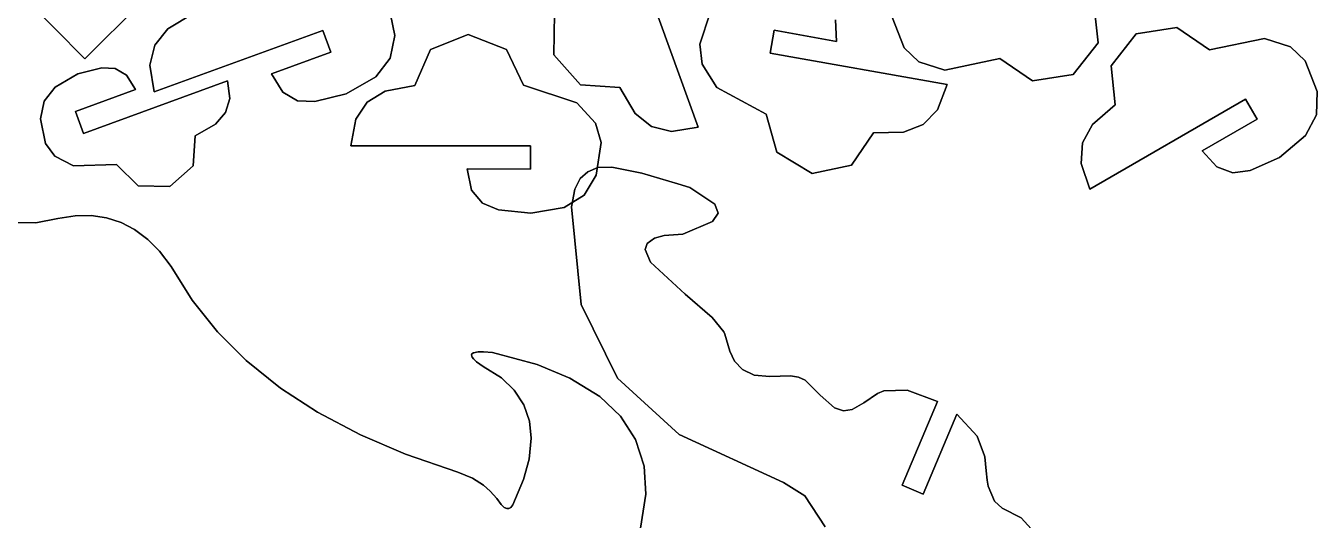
# Model space of a CAD drawing. Extents: x -1 to 600, y 1 to 926.
# Drawn here: x 434.5 to 591.2, y 556.4 to 616.3 of the extents above; entities that cross this region are included whole.
import ezdxf

# ---------------------------------------------------------------- set-up
doc = ezdxf.new("R2010")
doc.units = 0
doc.layers.add('EXPLORER_DEFAULT', color=253, linetype='CONTINUOUS')

# ---------------------------------------------------------------- blocks, each defined once
blk = doc.blocks.new('A_MODEL_SPACE')
at = {"layer": 'EXPLORER_DEFAULT'}
for p, q in [((429.247162, 624.833496), (441.679993, 612.307922)), ((441.679993, 612.307922), (429.247162, 624.833496)), ((508.620697, 624.484497), (516.087646, 603.999756)), ((516.087646, 603.999756), (508.620697, 624.484497)), ((441.679993, 612.307922), (448.419312, 618.976562)), ((448.419312, 618.976562), (441.679993, 612.307922)), ((478.477386, 619.039307), (479.276581, 615.128296)), ((479.276581, 615.128296), (478.477386, 619.039307)), ((564.080444, 618.945129), (564.596008, 614.225342)), ((564.596008, 614.225342), (564.080444, 618.945129)), ((451.740601, 615.916382), (454.881012, 617.809204)), ((454.881012, 617.809204), (451.740601, 615.916382)), ((498.552338, 612.775757), (498.656586, 617.768372)), ((498.656586, 617.768372), (498.552338, 612.775757)), ((516.279236, 614.071289), (517.542664, 617.85791)), ((517.542664, 617.85791), (516.279236, 614.071289)), ((541.056152, 613.636292), (539.589966, 617.349121)), ((539.589966, 617.349121), (541.056152, 613.636292)), ((470.555878, 615.740356), (450.071106, 608.273376)), ((450.071106, 608.273376), (470.555878, 615.740356)), ((450.156464, 613.941101), (451.740601, 615.916382)), ((451.740601, 615.916382), (450.156464, 613.941101)), ((471.523712, 613.093262), (470.555878, 615.740356)), ((470.555878, 615.740356), (471.523712, 613.093262)), ((525.274292, 615.743896), (524.78894, 612.967529)), ((524.78894, 612.967529), (525.274292, 615.743896)), ((532.842834, 614.404053), (525.274292, 615.743896)), ((525.274292, 615.743896), (532.842834, 614.404053)), ((532.744446, 617.034119), (532.842834, 614.404053)), ((532.842834, 614.404053), (532.744446, 617.034119)), ((569.185425, 615.301208), (574.120361, 616.065552)), ((574.120361, 616.065552), (569.185425, 615.301208)), ((574.120361, 616.065552), (578.083618, 613.366089)), ((578.083618, 613.366089), (574.120361, 616.065552)), ((479.276581, 615.128296), (478.718445, 612.360474)), ((478.718445, 612.360474), (479.276581, 615.128296)), ((483.613617, 613.407532), (488.163086, 615.222839)), ((488.163086, 615.222839), (483.613617, 613.407532)), ((488.163086, 615.222839), (492.81897, 613.417297)), ((492.81897, 613.417297), (488.163086, 615.222839)), ((516.539978, 611.638855), (516.279236, 614.071289)), ((516.279236, 614.071289), (516.539978, 611.638855)), ((564.596008, 614.225342), (561.56366, 610.378479)), ((561.56366, 610.378479), (564.596008, 614.225342)), ((566.153137, 611.454407), (569.185425, 615.301208)), ((569.185425, 615.301208), (566.153137, 611.454407)), ((578.083618, 613.366089), (584.751709, 614.746765)), ((584.751709, 614.746765), (578.083618, 613.366089)), ((584.751709, 614.746765), (587.929688, 613.739197)), ((587.929688, 613.739197), (584.751709, 614.746765)), ((449.559875, 611.514893), (450.156464, 613.941101)), ((450.156464, 613.941101), (449.559875, 611.514893)), ((464.299255, 610.46936), (471.523712, 613.093262)), ((471.523712, 613.093262), (464.299255, 610.46936)), ((481.700165, 609.062256), (483.613617, 613.407532)), ((483.613617, 613.407532), (481.700165, 609.062256)), ((492.81897, 613.417297), (494.901581, 609.097839)), ((494.901581, 609.097839), (492.81897, 613.417297)), ((501.814148, 609.121521), (498.552338, 612.775757)), ((498.552338, 612.775757), (501.814148, 609.121521)), ((524.78894, 612.967529), (546.262756, 609.191711)), ((546.262756, 609.191711), (524.78894, 612.967529)), ((542.819397, 611.940552), (541.056152, 613.636292)), ((541.056152, 613.636292), (542.819397, 611.940552)), ((587.929688, 613.739197), (589.692993, 612.043457)), ((589.692993, 612.043457), (587.929688, 613.739197)), ((440.818634, 610.459412), (443.742462, 611.191223)), ((443.742462, 611.191223), (440.818634, 610.459412)), ((443.742462, 611.191223), (445.36731, 611.100647)), ((445.36731, 611.100647), (443.742462, 611.191223)), ((445.36731, 611.100647), (446.734222, 610.305115)), ((446.734222, 610.305115), (445.36731, 611.100647)), ((450.071106, 608.273376), (449.559875, 611.514893)), ((449.559875, 611.514893), (450.071106, 608.273376)), ((478.718445, 612.360474), (476.972107, 610.124756)), ((476.972107, 610.124756), (478.718445, 612.360474)), ((518.326782, 608.82428), (516.539978, 611.638855)), ((516.539978, 611.638855), (518.326782, 608.82428)), ((545.997437, 610.932983), (542.819397, 611.940552)), ((542.819397, 611.940552), (545.997437, 610.932983)), ((552.665466, 612.31366), (545.997437, 610.932983)), ((545.997437, 610.932983), (552.665466, 612.31366)), ((556.628784, 609.614197), (552.665466, 612.31366)), ((552.665466, 612.31366), (556.628784, 609.614197)), ((566.66864, 606.734558), (566.153137, 611.454407)), ((566.153137, 611.454407), (566.66864, 606.734558)), ((589.692993, 612.043457), (591.15918, 608.330627)), ((591.15918, 608.330627), (589.692993, 612.043457)), ((438.065125, 608.875183), (440.818634, 610.459412)), ((440.818634, 610.459412), (438.065125, 608.875183)), ((441.526794, 603.262451), (458.98822, 609.626404)), ((458.98822, 609.626404), (441.526794, 603.262451)), ((446.734222, 610.305115), (447.827118, 608.553894)), ((447.827118, 608.553894), (446.734222, 610.305115)), ((458.98822, 609.626404), (459.268127, 607.486267)), ((459.268127, 607.486267), (458.98822, 609.626404)), ((465.699524, 608.240784), (464.299255, 610.46936)), ((464.299255, 610.46936), (465.699524, 608.240784)), ((476.972107, 610.124756), (473.389984, 608.063782)), ((473.389984, 608.063782), (476.972107, 610.124756)), ((561.56366, 610.378479), (556.628784, 609.614197)), ((556.628784, 609.614197), (561.56366, 610.378479)), ((436.722717, 607.156616), (438.065125, 608.875183)), ((438.065125, 608.875183), (436.722717, 607.156616)), ((447.827118, 608.553894), (440.558807, 605.91272)), ((440.558807, 605.91272), (447.827118, 608.553894)), ((467.475922, 607.220398), (465.699524, 608.240784)), ((465.699524, 608.240784), (467.475922, 607.220398)), ((473.389984, 608.063782), (469.591309, 607.109741)), ((469.591309, 607.109741), (473.389984, 608.063782)), ((475.937561, 607.043335), (478.101746, 608.357666)), ((478.101746, 608.357666), (475.937561, 607.043335)), ((478.101746, 608.357666), (481.700165, 609.062256)), ((481.700165, 609.062256), (478.101746, 608.357666)), ((494.901581, 609.097839), (501.366638, 606.959534)), ((501.366638, 606.959534), (494.901581, 609.097839)), ((506.551819, 608.809631), (501.814148, 609.121521)), ((501.814148, 609.121521), (506.551819, 608.809631)), ((508.444641, 605.669189), (506.551819, 608.809631)), ((506.551819, 608.809631), (508.444641, 605.669189)), ((524.322327, 605.595764), (518.326782, 608.82428)), ((518.326782, 608.82428), (524.322327, 605.595764)), ((546.262756, 609.191711), (545.084717, 606.128845)), ((545.084717, 606.128845), (546.262756, 609.191711)), ((591.15918, 608.330627), (591.090149, 605.507935)), ((591.090149, 605.507935), (591.15918, 608.330627)), ((436.293671, 605.028992), (436.722717, 607.156616)), ((436.722717, 607.156616), (436.293671, 605.028992)), ((459.268127, 607.486267), (458.739197, 605.773621)), ((458.739197, 605.773621), (459.268127, 607.486267)), ((469.591309, 607.109741), (467.475922, 607.220398)), ((467.475922, 607.220398), (469.591309, 607.109741)), ((474.54715, 604.967529), (475.937561, 607.043335)), ((475.937561, 607.043335), (474.54715, 604.967529)), ((501.366638, 606.959534), (503.615051, 604.497925)), ((503.615051, 604.497925), (501.366638, 606.959534)), ((582.464661, 607.419067), (563.587708, 596.508423)), ((563.587708, 596.508423), (582.464661, 607.419067)), ((563.904663, 604.325195), (566.66864, 606.734558)), ((566.66864, 606.734558), (563.904663, 604.325195)), ((583.877441, 604.980225), (582.464661, 607.419067)), ((582.464661, 607.419067), (583.877441, 604.980225)), ((436.90802, 602.022644), (436.293671, 605.028992)), ((436.293671, 605.028992), (436.90802, 602.022644)), ((440.558807, 605.91272), (441.526794, 603.262451)), ((441.526794, 603.262451), (440.558807, 605.91272)), ((458.739197, 605.773621), (457.507477, 604.391235)), ((457.507477, 604.391235), (458.739197, 605.773621)), ((473.918915, 601.746643), (474.54715, 604.967529)), ((474.54715, 604.967529), (473.918915, 601.746643)), ((510.419922, 604.085083), (508.444641, 605.669189)), ((508.444641, 605.669189), (510.419922, 604.085083)), ((525.62323, 600.980286), (524.322327, 605.595764)), ((524.322327, 605.595764), (525.62323, 600.980286)), ((545.084717, 606.128845), (543.35498, 604.325989)), ((543.35498, 604.325989), (545.084717, 606.128845)), ((577.218384, 601.141663), (583.877441, 604.980225)), ((583.877441, 604.980225), (577.218384, 601.141663)), ((591.090149, 605.507935), (589.758545, 603.00293)), ((589.758545, 603.00293), (591.090149, 605.507935)), ((457.507477, 604.391235), (455.046356, 602.968201)), ((455.046356, 602.968201), (457.507477, 604.391235)), ((503.615051, 604.497925), (504.29422, 602.147766)), ((504.29422, 602.147766), (503.615051, 604.497925)), ((512.84613, 603.488464), (510.419922, 604.085083)), ((510.419922, 604.085083), (512.84613, 603.488464)), ((516.087646, 603.999756), (512.84613, 603.488464)), ((512.84613, 603.488464), (516.087646, 603.999756)), ((537.329346, 603.338379), (534.69043, 599.391418)), ((534.69043, 599.391418), (537.329346, 603.338379)), ((540.995422, 603.40741), (537.329346, 603.338379)), ((537.329346, 603.338379), (540.995422, 603.40741)), ((543.35498, 604.325989), (540.995422, 603.40741)), ((540.995422, 603.40741), (543.35498, 604.325989)), ((562.687561, 602.104858), (563.904663, 604.325195)), ((563.904663, 604.325195), (562.687561, 602.104858)), ((438.016479, 600.503601), (436.90802, 602.022644)), ((436.90802, 602.022644), (438.016479, 600.503601)), ((455.046356, 602.968201), (454.80661, 599.326416)), ((454.80661, 599.326416), (455.046356, 602.968201)), ((495.722137, 601.75708), (473.918915, 601.746643)), ((473.918915, 601.746643), (495.722137, 601.75708)), ((495.726257, 598.938599), (495.722137, 601.75708)), ((495.722137, 601.75708), (495.726257, 598.938599)), ((504.29422, 602.147766), (503.70755, 598.199219)), ((503.70755, 598.199219), (504.29422, 602.147766)), ((562.521362, 599.611877), (562.687561, 602.104858)), ((562.687561, 602.104858), (562.521362, 599.611877)), ((589.758545, 603.00293), (586.588745, 600.351257)), ((586.588745, 600.351257), (589.758545, 603.00293)), ((440.28775, 599.31665), (438.016479, 600.503601)), ((438.016479, 600.503601), (440.28775, 599.31665)), ((529.894836, 598.393677), (525.62323, 600.980286)), ((525.62323, 600.980286), (529.894836, 598.393677)), ((578.984375, 599.190186), (577.218384, 601.141663)), ((577.218384, 601.141663), (578.984375, 599.190186)), ((586.588745, 600.351257), (583.013428, 598.752075)), ((583.013428, 598.752075), (586.588745, 600.351257)), ((445.519867, 599.471741), (440.28775, 599.31665)), ((440.28775, 599.31665), (445.519867, 599.471741)), ((448.159821, 596.89917), (445.519867, 599.471741)), ((445.519867, 599.471741), (448.159821, 596.89917)), ((454.80661, 599.326416), (451.99762, 596.819031)), ((451.99762, 596.819031), (454.80661, 599.326416)), ((488.040039, 598.943848), (495.726257, 598.938599)), ((495.726257, 598.938599), (488.040039, 598.943848)), ((488.593658, 596.370789), (488.040039, 598.943848)), ((488.040039, 598.943848), (488.593658, 596.370789)), ((501.77066, 597.781494), (502.681, 598.617126)), ((502.681, 598.617126), (501.77066, 597.781494)), ((502.681, 598.617126), (503.905792, 599.106812)), ((503.905792, 599.106812), (502.681, 598.617126)), ((503.905792, 599.106812), (505.579956, 599.17218)), ((505.579956, 599.17218), (503.905792, 599.106812)), ((505.579956, 599.17218), (509.243927, 598.424561)), ((509.243927, 598.424561), (505.579956, 599.17218)), ((509.243927, 598.424561), (513.603149, 597.163879)), ((513.603149, 597.163879), (509.243927, 598.424561)), ((534.69043, 599.391418), (529.894836, 598.393677)), ((529.894836, 598.393677), (534.69043, 599.391418)), ((563.587708, 596.508423), (562.521362, 599.611877)), ((562.521362, 599.611877), (563.587708, 596.508423)), ((580.91095, 598.493713), (578.984375, 599.190186)), ((578.984375, 599.190186), (580.91095, 598.493713)), ((583.013428, 598.752075), (580.91095, 598.493713)), ((580.91095, 598.493713), (583.013428, 598.752075)), ((451.99762, 596.819031), (448.159821, 596.89917)), ((448.159821, 596.89917), (451.99762, 596.819031)), ((501.116516, 596.489746), (501.77066, 597.781494)), ((501.77066, 597.781494), (501.116516, 596.489746)), ((503.70755, 598.199219), (502.23645, 595.789246)), ((502.23645, 595.789246), (503.70755, 598.199219)), ((513.603149, 597.163879), (515.044434, 596.708923)), ((515.044434, 596.708923), (513.603149, 597.163879)), ((489.91391, 594.804321), (488.593658, 596.370789)), ((488.593658, 596.370789), (489.91391, 594.804321)), ((502.23645, 595.789246), (499.83075, 594.285645)), ((499.83075, 594.285645), (502.23645, 595.789246)), ((500.720367, 594.343079), (501.116516, 596.489746)), ((501.116516, 596.489746), (500.720367, 594.343079)), ((515.044434, 596.708923), (518.104248, 594.687683)), ((518.104248, 594.687683), (515.044434, 596.708923)), ((491.863892, 593.976868), (489.91391, 594.804321)), ((489.91391, 594.804321), (491.863892, 593.976868)), ((495.759796, 593.574158), (491.863892, 593.976868)), ((491.863892, 593.976868), (495.759796, 593.574158)), ((499.83075, 594.285645), (495.759796, 593.574158)), ((495.759796, 593.574158), (499.83075, 594.285645)), ((501.865479, 582.544556), (500.720367, 594.343079)), ((500.720367, 594.343079), (501.865479, 582.544556)), ((518.104248, 594.687683), (518.499573, 593.593811)), ((518.499573, 593.593811), (518.104248, 594.687683)), ((435.72406, 592.437866), (432.412079, 592.477234)), ((432.412079, 592.477234), (435.72406, 592.437866)), ((438.379089, 592.934326), (435.72406, 592.437866)), ((435.72406, 592.437866), (438.379089, 592.934326)), ((440.512726, 593.278992), (438.379089, 592.934326)), ((438.379089, 592.934326), (440.512726, 593.278992)), ((442.421753, 593.309937), (440.512726, 593.278992)), ((440.512726, 593.278992), (442.421753, 593.309937)), ((444.306732, 593.037842), (442.421753, 593.309937)), ((442.421753, 593.309937), (444.306732, 593.037842)), ((446.064545, 592.470703), (444.306732, 593.037842)), ((444.306732, 593.037842), (446.064545, 592.470703)), ((447.703308, 591.615051), (446.064545, 592.470703)), ((446.064545, 592.470703), (447.703308, 591.615051)), ((517.827698, 592.584229), (514.224426, 591.031738)), ((514.224426, 591.031738), (517.827698, 592.584229)), ((518.499573, 593.593811), (517.827698, 592.584229)), ((517.827698, 592.584229), (518.499573, 593.593811)), ((449.307434, 590.416748), (447.703308, 591.615051)), ((447.703308, 591.615051), (449.307434, 590.416748)), ((510.768585, 590.557068), (509.903442, 589.918457)), ((509.903442, 589.918457), (510.768585, 590.557068)), ((511.938843, 590.868103), (510.768585, 590.557068)), ((510.768585, 590.557068), (511.938843, 590.868103)), ((514.224426, 591.031738), (511.938843, 590.868103)), ((511.938843, 590.868103), (514.224426, 591.031738)), ((450.725708, 588.994568), (449.307434, 590.416748)), ((449.307434, 590.416748), (450.725708, 588.994568)), ((452.150452, 587.147949), (450.725708, 588.994568)), ((450.725708, 588.994568), (452.150452, 587.147949)), ((509.903442, 589.918457), (509.660797, 589.192932)), ((509.660797, 589.192932), (509.903442, 589.918457)), ((509.660797, 589.192932), (510.274872, 587.669922)), ((510.274872, 587.669922), (509.660797, 589.192932)), ((510.274872, 587.669922), (514.48938, 583.796326)), ((514.48938, 583.796326), (510.274872, 587.669922)), ((454.676819, 583.061157), (452.150452, 587.147949)), ((452.150452, 587.147949), (454.676819, 583.061157)), ((457.752594, 579.205261), (454.676819, 583.061157)), ((454.676819, 583.061157), (457.752594, 579.205261)), ((514.48938, 583.796326), (517.78656, 580.969543)), ((517.78656, 580.969543), (514.48938, 583.796326)), ((506.288361, 573.596069), (501.865479, 582.544556)), ((501.865479, 582.544556), (506.288361, 573.596069)), ((517.78656, 580.969543), (519.201782, 579.231323)), ((519.201782, 579.231323), (517.78656, 580.969543)), ((461.253601, 575.724976), (457.752594, 579.205261)), ((457.752594, 579.205261), (461.253601, 575.724976)), ((519.201782, 579.231323), (519.323975, 578.93396)), ((519.323975, 578.93396), (519.201782, 579.231323)), ((519.323975, 578.93396), (519.90686, 576.861389)), ((519.90686, 576.861389), (519.323975, 578.93396)), ((488.621857, 576.535889), (488.583374, 576.42572)), ((488.583374, 576.42572), (488.621857, 576.535889)), ((488.805481, 576.67572), (488.621857, 576.535889)), ((488.621857, 576.535889), (488.805481, 576.67572)), ((489.390747, 576.791687), (488.805481, 576.67572)), ((488.805481, 576.67572), (489.390747, 576.791687)), ((490.016937, 576.799255), (489.390747, 576.791687)), ((489.390747, 576.791687), (490.016937, 576.799255)), ((491.129608, 576.711975), (490.016937, 576.799255)), ((490.016937, 576.799255), (491.129608, 576.711975)), ((496.542358, 575.236755), (491.129608, 576.711975)), ((491.129608, 576.711975), (496.542358, 575.236755)), ((519.90686, 576.861389), (520.46759, 575.661682)), ((520.46759, 575.661682), (519.90686, 576.861389)), ((465.412842, 572.398987), (461.253601, 575.724976)), ((461.253601, 575.724976), (465.412842, 572.398987)), ((488.583374, 576.42572), (488.601135, 576.282227)), ((488.601135, 576.282227), (488.583374, 576.42572)), ((488.601135, 576.282227), (488.668488, 576.14447)), ((488.668488, 576.14447), (488.601135, 576.282227)), ((488.668488, 576.14447), (488.822937, 575.944702)), ((488.822937, 575.944702), (488.668488, 576.14447)), ((488.822937, 575.944702), (489.193665, 575.597473)), ((489.193665, 575.597473), (488.822937, 575.944702)), ((489.193665, 575.597473), (489.993958, 575.018066)), ((489.993958, 575.018066), (489.193665, 575.597473)), ((489.993958, 575.018066), (492.209747, 573.623779)), ((492.209747, 573.623779), (489.993958, 575.018066)), ((500.522247, 573.599365), (496.542358, 575.236755)), ((496.542358, 575.236755), (500.522247, 573.599365)), ((520.46759, 575.661682), (521.466919, 574.654175)), ((521.466919, 574.654175), (520.46759, 575.661682)), ((492.209747, 573.623779), (493.761597, 572.155762)), ((493.761597, 572.155762), (492.209747, 573.623779)), ((504.156738, 571.362488), (500.522247, 573.599365)), ((500.522247, 573.599365), (504.156738, 571.362488)), ((513.779968, 566.786133), (506.288361, 573.596069)), ((506.288361, 573.596069), (513.779968, 566.786133)), ((521.466919, 574.654175), (522.875854, 573.983765)), ((522.875854, 573.983765), (521.466919, 574.654175)), ((522.875854, 573.983765), (524.749878, 573.820374)), ((524.749878, 573.820374), (522.875854, 573.983765)), ((524.749878, 573.820374), (527.262878, 573.88385)), ((527.262878, 573.88385), (524.749878, 573.820374)), ((527.262878, 573.88385), (528.24469, 573.735596)), ((528.24469, 573.735596), (527.262878, 573.88385)), ((528.24469, 573.735596), (529.050598, 573.341614)), ((529.050598, 573.341614), (528.24469, 573.735596)), ((529.050598, 573.341614), (530.851868, 571.556213)), ((530.851868, 571.556213), (529.050598, 573.341614)), ((469.885956, 569.497681), (465.412842, 572.398987)), ((465.412842, 572.398987), (469.885956, 569.497681)), ((493.761597, 572.155762), (494.928284, 570.385498)), ((494.928284, 570.385498), (493.761597, 572.155762)), ((537.816101, 571.747498), (538.588562, 572.078369)), ((538.588562, 572.078369), (537.816101, 571.747498)), ((538.588562, 572.078369), (541.44165, 572.15979)), ((541.44165, 572.15979), (538.588562, 572.078369)), ((541.44165, 572.15979), (545.098267, 570.782471)), ((545.098267, 570.782471), (541.44165, 572.15979)), ((494.928284, 570.385498), (495.618652, 568.409973)), ((495.618652, 568.409973), (494.928284, 570.385498)), ((506.646912, 569.012329), (504.156738, 571.362488)), ((504.156738, 571.362488), (506.646912, 569.012329)), ((530.851868, 571.556213), (532.595337, 569.997131)), ((532.595337, 569.997131), (530.851868, 571.556213)), ((534.734863, 569.802734), (536.152405, 570.610352)), ((536.152405, 570.610352), (534.734863, 569.802734)), ((536.152405, 570.610352), (537.816101, 571.747498)), ((537.816101, 571.747498), (536.152405, 570.610352)), ((545.098267, 570.782471), (540.836487, 560.626831)), ((540.836487, 560.626831), (545.098267, 570.782471)), ((475.131195, 566.729065), (469.885956, 569.497681)), ((469.885956, 569.497681), (475.131195, 566.729065)), ((508.479706, 566.156311), (506.646912, 569.012329)), ((506.646912, 569.012329), (508.479706, 566.156311)), ((532.595337, 569.997131), (533.700562, 569.634094)), ((533.700562, 569.634094), (532.595337, 569.997131)), ((533.700562, 569.634094), (534.734863, 569.802734)), ((534.734863, 569.802734), (533.700562, 569.634094)), ((543.378662, 559.557983), (547.43573, 569.230957)), ((547.43573, 569.230957), (543.378662, 559.557983)), ((547.43573, 569.230957), (549.925049, 566.593201)), ((549.925049, 566.593201), (547.43573, 569.230957)), ((495.618652, 568.409973), (495.829498, 566.31427)), ((495.829498, 566.31427), (495.618652, 568.409973)), ((480.586761, 564.388062), (475.131195, 566.729065)), ((475.131195, 566.729065), (480.586761, 564.388062)), ((495.829498, 566.31427), (495.565155, 563.78064)), ((495.565155, 563.78064), (495.829498, 566.31427)), ((509.503632, 562.950745), (508.479706, 566.156311)), ((508.479706, 566.156311), (509.503632, 562.950745)), ((526.405457, 560.965881), (513.779968, 566.786133)), ((513.779968, 566.786133), (526.405457, 560.965881)), ((549.925049, 566.593201), (550.82019, 564.188232)), ((550.82019, 564.188232), (549.925049, 566.593201)), ((486.907684, 562.195435), (480.586761, 564.388062)), ((480.586761, 564.388062), (486.907684, 562.195435)), ((550.82019, 564.188232), (550.831238, 564.085876)), ((550.831238, 564.085876), (550.82019, 564.188232)), ((550.831238, 564.085876), (550.990051, 562.382874)), ((550.990051, 562.382874), (550.831238, 564.085876)), ((495.565155, 563.78064), (494.881989, 561.305542)), ((494.881989, 561.305542), (495.565155, 563.78064)), ((509.71286, 559.564331), (509.503632, 562.950745)), ((509.503632, 562.950745), (509.71286, 559.564331)), ((550.990051, 562.382874), (551.12207, 561.234375)), ((551.12207, 561.234375), (550.990051, 562.382874)), ((488.678009, 561.468567), (486.907684, 562.195435)), ((486.907684, 562.195435), (488.678009, 561.468567)), ((490.040771, 560.618042), (488.678009, 561.468567)), ((488.678009, 561.468567), (490.040771, 560.618042)), ((494.881989, 561.305542), (493.601074, 558.2677)), ((493.601074, 558.2677), (494.881989, 561.305542)), ((529.021423, 559.332397), (526.405457, 560.965881)), ((526.405457, 560.965881), (529.021423, 559.332397)), ((551.12207, 561.234375), (551.246399, 560.520691)), ((551.246399, 560.520691), (551.12207, 561.234375)), ((490.834747, 559.925964), (490.040771, 560.618042)), ((490.040771, 560.618042), (490.834747, 559.925964)), ((491.634857, 559.027283), (490.834747, 559.925964)), ((490.834747, 559.925964), (491.634857, 559.027283)), ((509.092377, 555.414734), (509.71286, 559.564331)), ((509.71286, 559.564331), (509.092377, 555.414734)), ((531.489014, 555.605774), (529.021423, 559.332397)), ((529.021423, 559.332397), (531.489014, 555.605774)), ((540.836487, 560.626831), (543.378662, 559.557983)), ((543.378662, 559.557983), (540.836487, 560.626831)), ((551.246399, 560.520691), (552.00116, 558.68219)), ((552.00116, 558.68219), (551.246399, 560.520691)), ((492.166718, 558.291382), (491.634857, 559.027283)), ((491.634857, 559.027283), (492.166718, 558.291382)), ((492.554169, 557.950623), (492.166718, 558.291382)), ((492.166718, 558.291382), (492.554169, 557.950623)), ((492.854828, 557.819336), (492.554169, 557.950623)), ((492.554169, 557.950623), (492.854828, 557.819336)), ((493.092346, 557.816406), (492.854828, 557.819336)), ((492.854828, 557.819336), (493.092346, 557.816406)), ((493.334076, 557.940002), (493.092346, 557.816406)), ((493.092346, 557.816406), (493.334076, 557.940002)), ((493.601074, 558.2677), (493.334076, 557.940002)), ((493.334076, 557.940002), (493.601074, 558.2677)), ((552.00116, 558.68219), (552.951355, 557.866882)), ((552.951355, 557.866882), (552.00116, 558.68219)), ((552.951355, 557.866882), (555.259033, 556.660645)), ((555.259033, 556.660645), (552.951355, 557.866882)), ((555.259033, 556.660645), (556.876221, 554.895569)), ((556.876221, 554.895569), (555.259033, 556.660645))]:
    blk.add_line(p, q, dxfattribs=at)

msp = doc.modelspace()

# ---------------------------------------------------------------- block references
at = {"layer": 'EXPLORER_DEFAULT'}
msp.add_blockref('A_MODEL_SPACE', (0, 0), dxfattribs=at)

doc.saveas('drawing.dxf')
